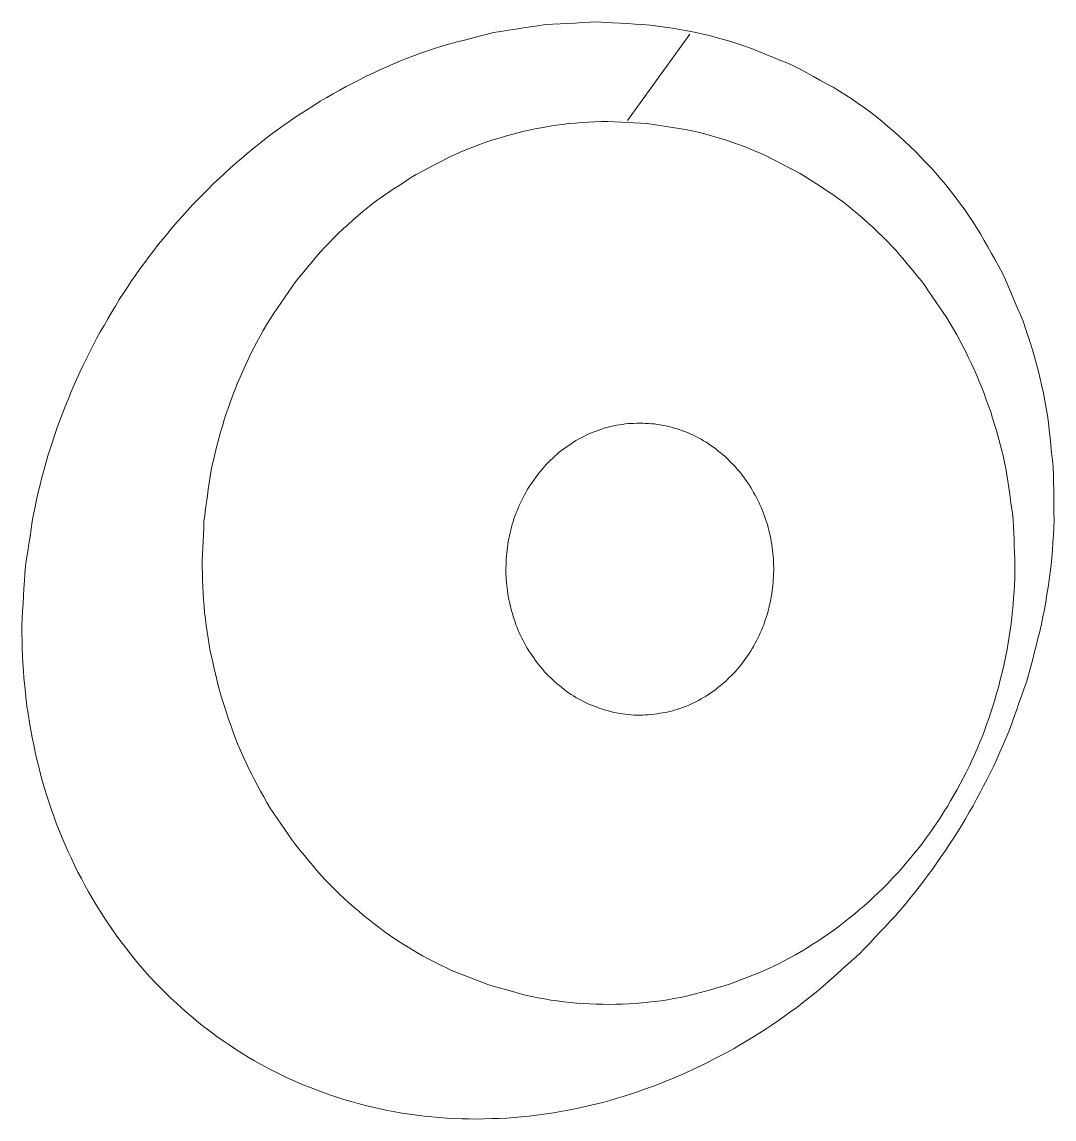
# Model space of a CAD drawing. Extents: x -5208 to -4788, y -2139 to -1842.
# Drawn here: x -4973.616 to -4970.04, y -2082.97 to -2079.17 of the extents above; entities that cross this region are included whole.
import ezdxf

# ---------------------------------------------------------------- set-up
doc = ezdxf.new("R2010")
doc.units = 0
doc.header["$LTSCALE"] = 7
doc.layers.add('Trimetric', color=7, linetype='CONTINUOUS')

msp = doc.modelspace()

# ---------------------------------------------------------------- linework, layer by layer
at = {"layer": 'Trimetric', "color": 0, "linetype": 'Continuous', "lineweight": 18}
for points in [[(-4971.8024, -2079.1788), (-4971.7765, -2079.1775), (-4971.7506, -2079.1762), (-4971.7247, -2079.1749), (-4971.6987, -2079.1736), (-4971.6728, -2079.1723), (-4971.6469, -2079.171), (-4971.6209, -2079.1699), (-4971.595, -2079.1713), (-4971.5691, -2079.1728), (-4971.5432, -2079.1742), (-4971.5173, -2079.1757), (-4971.4913, -2079.1771), (-4971.4654, -2079.1786), (-4971.4395, -2079.1805), (-4971.4138, -2079.1841), (-4971.3881, -2079.1876), (-4971.3624, -2079.1912), (-4971.3369, -2079.1959), (-4971.3114, -2079.2008), (-4971.2859, -2079.2058), (-4971.2605, -2079.2112), (-4971.2352, -2079.2172), (-4971.2101, -2079.2237), (-4971.185, -2079.2304), (-4971.1602, -2079.2378), (-4971.1353, -2079.2454), (-4971.1107, -2079.2535), (-4971.0864, -2079.2627), (-4971.0624, -2079.2725), (-4971.0383, -2079.2823), (-4971.0143, -2079.2921), (-4970.9902, -2079.3019), (-4970.9662, -2079.3117), (-4970.9422, -2079.3215), (-4970.9193, -2079.3339), (-4970.8966, -2079.3463), (-4970.8738, -2079.3588), (-4970.851, -2079.3712), (-4970.8282, -2079.3837), (-4970.8054, -2079.3961), (-4970.7829, -2079.4091), (-4970.7611, -2079.4231), (-4970.7395, -2079.4376), (-4970.7181, -2079.4522), (-4970.6971, -2079.4674), (-4970.6762, -2079.4829), (-4970.6556, -2079.4987), (-4970.6355, -2079.5151), (-4970.6156, -2079.5318), (-4970.5957, -2079.5485), (-4970.5762, -2079.5656), (-4970.5573, -2079.5834), (-4970.5384, -2079.6012), (-4970.5195, -2079.619), (-4970.5016, -2079.6378), (-4970.4837, -2079.6566), (-4970.4659, -2079.6754), (-4970.4487, -2079.695), (-4970.4319, -2079.7147), (-4970.4151, -2079.7345), (-4970.3987, -2079.7546), (-4970.3827, -2079.7751), (-4970.3671, -2079.7959), (-4970.3518, -2079.8168), (-4970.337, -2079.8381), (-4970.3224, -2079.8596), (-4970.3082, -2079.8813), (-4970.295, -2079.9037), (-4970.2823, -2079.9263), (-4970.2695, -2079.9489), (-4970.2568, -2079.9715), (-4970.2441, -2079.9942), (-4970.2313, -2080.0168), (-4970.2186, -2080.0394), (-4970.2083, -2080.0633), (-4970.1981, -2080.0871), (-4970.1878, -2080.111), (-4970.1775, -2080.1348), (-4970.1673, -2080.1587), (-4970.157, -2080.1825), (-4970.1473, -2080.2066), (-4970.1389, -2080.2311), (-4970.1305, -2080.2557), (-4970.1221, -2080.2803), (-4970.1149, -2080.3052), (-4970.1078, -2080.3302), (-4970.1006, -2080.3551), (-4970.094, -2080.3802), (-4970.0878, -2080.4054), (-4970.0821, -2080.4308), (-4970.0766, -2080.4561), (-4970.0717, -2080.4816), (-4970.0669, -2080.5071), (-4970.0626, -2080.5327), (-4970.0593, -2080.5585), (-4970.0566, -2080.5843), (-4970.0538, -2080.6101), (-4970.051, -2080.6359), (-4970.0483, -2080.6617), (-4970.0455, -2080.6876), (-4970.0427, -2080.7134), (-4970.0418, -2080.7393), (-4970.0415, -2080.7653), (-4970.0411, -2080.7912), (-4970.0408, -2080.8172), (-4970.0405, -2080.8431), (-4970.0402, -2080.8691), (-4970.0398, -2080.8951), (-4970.0407, -2080.921), (-4970.0419, -2080.9469), (-4970.0436, -2080.9728), (-4970.0455, -2080.9987), (-4970.0478, -2081.0246), (-4970.0504, -2081.0504), (-4970.0534, -2081.0762), (-4970.0569, -2081.1019), (-4970.0607, -2081.1276), (-4970.0644, -2081.1533), (-4970.0684, -2081.179), (-4970.0733, -2081.2045), (-4970.0782, -2081.2299), (-4970.0831, -2081.2554), (-4970.089, -2081.2807), (-4970.0955, -2081.3058), (-4970.1021, -2081.331), (-4970.1086, -2081.3561), (-4970.1151, -2081.3812), (-4970.1217, -2081.4063), (-4970.1282, -2081.4315), (-4970.1358, -2081.4563), (-4970.1445, -2081.4807), (-4970.1531, -2081.5052), (-4970.1618, -2081.5297), (-4970.1704, -2081.5542), (-4970.1791, -2081.5787), (-4970.1877, -2081.6031), (-4970.1967, -2081.6275), (-4970.2067, -2081.6515), (-4970.2168, -2081.6754), (-4970.2272, -2081.6991), (-4970.238, -2081.7228), (-4970.2489, -2081.7463), (-4970.2602, -2081.7697), (-4970.2716, -2081.793), (-4970.2838, -2081.8159), (-4970.2959, -2081.8389), (-4970.3081, -2081.8618), (-4970.3206, -2081.8846), (-4970.3336, -2081.907), (-4970.3467, -2081.9294), (-4970.3598, -2081.9519), (-4970.3736, -2081.9739), (-4970.3876, -2081.9957), (-4970.4016, -2082.0176), (-4970.4157, -2082.0394), (-4970.4306, -2082.0607), (-4970.4455, -2082.0819), (-4970.4603, -2082.1032), (-4970.4756, -2082.1242), (-4970.4911, -2082.145), (-4970.507, -2082.1656), (-4970.5229, -2082.186), (-4970.5393, -2082.2062), (-4970.5557, -2082.2263), (-4970.5725, -2082.2461), (-4970.5895, -2082.2658), (-4970.6073, -2082.2846), (-4970.6252, -2082.3034), (-4970.643, -2082.3223), (-4970.6609, -2082.3411), (-4970.6787, -2082.36), (-4970.6966, -2082.3788), (-4970.7145, -2082.3977), (-4970.7335, -2082.4153), (-4970.7529, -2082.4325), (-4970.7724, -2082.4498), (-4970.7918, -2082.467), (-4970.8112, -2082.4843), (-4970.8306, -2082.5015), (-4970.85, -2082.5188), (-4970.87, -2082.5353), (-4970.8905, -2082.5512), (-4970.9109, -2082.5672), (-4970.9314, -2082.5831), (-4970.9525, -2082.5982), (-4970.9737, -2082.6132), (-4970.9949, -2082.6283), (-4971.0162, -2082.6431), (-4971.0379, -2082.6574), (-4971.0597, -2082.6714), (-4971.0817, -2082.6852), (-4971.1039, -2082.6987), (-4971.1262, -2082.712), (-4971.1487, -2082.7249), (-4971.1713, -2082.7376), (-4971.1944, -2082.7496), (-4971.2174, -2082.7616), (-4971.2404, -2082.7736), (-4971.2637, -2082.7851), (-4971.2873, -2082.796), (-4971.3108, -2082.8069), (-4971.3344, -2082.8178), (-4971.3584, -2082.8277), (-4971.3824, -2082.8374), (-4971.4065, -2082.8472), (-4971.4307, -2082.8565), (-4971.4552, -2082.8651), (-4971.4797, -2082.8737), (-4971.5042, -2082.8823), (-4971.529, -2082.8902), (-4971.5538, -2082.8978), (-4971.5788, -2082.9049), (-4971.6038, -2082.9118), (-4971.6289, -2082.9182), (-4971.6542, -2082.9243), (-4971.6795, -2082.93), (-4971.705, -2082.935), (-4971.7305, -2082.9398), (-4971.756, -2082.9446), (-4971.7816, -2082.949), (-4971.8073, -2082.9525), (-4971.833, -2082.956), (-4971.8588, -2082.9595), (-4971.8846, -2082.9618), (-4971.9105, -2082.9639), (-4971.9364, -2082.9661), (-4971.9623, -2082.9675), (-4971.9882, -2082.9683), (-4972.0142, -2082.9691), (-4972.0401, -2082.9697), (-4972.0661, -2082.9691), (-4972.092, -2082.9685), (-4972.118, -2082.9678), (-4972.1439, -2082.9662), (-4972.1698, -2082.9642), (-4972.1957, -2082.9621), (-4972.2215, -2082.9597), (-4972.2473, -2082.9566), (-4972.273, -2082.953), (-4972.2987, -2082.9492), (-4972.3242, -2082.9447), (-4972.3497, -2082.9399), (-4972.3752, -2082.9346), (-4972.4004, -2082.9287), (-4972.4256, -2082.9224), (-4972.4508, -2082.916), (-4972.4758, -2082.9093), (-4972.5006, -2082.9015), (-4972.5254, -2082.8938), (-4972.5502, -2082.886), (-4972.5745, -2082.8769), (-4972.5988, -2082.8678), (-4972.6231, -2082.8586), (-4972.647, -2082.8485), (-4972.6707, -2082.838), (-4972.6945, -2082.8276), (-4972.718, -2082.8166), (-4972.7413, -2082.8051), (-4972.7643, -2082.7931), (-4972.7872, -2082.7809), (-4972.8098, -2082.768), (-4972.8322, -2082.7549), (-4972.8544, -2082.7415), (-4972.8761, -2082.7272), (-4972.8977, -2082.7128), (-4972.9193, -2082.6984), (-4972.9404, -2082.6834), (-4972.9612, -2082.6678), (-4972.982, -2082.6522), (-4973.0025, -2082.6363), (-4973.0223, -2082.6195), (-4973.0422, -2082.6028), (-4973.062, -2082.5861), (-4973.0809, -2082.5683), (-4973.0998, -2082.5505), (-4973.1187, -2082.5327), (-4973.137, -2082.5143), (-4973.1551, -2082.4956), (-4973.1727, -2082.4766), (-4973.1901, -2082.4573), (-4973.2072, -2082.4377), (-4973.2238, -2082.4178), (-4973.2403, -2082.3977), (-4973.256, -2082.3771), (-4973.2717, -2082.3564), (-4973.2874, -2082.3358), (-4973.3022, -2082.3144), (-4973.3168, -2082.2929), (-4973.3314, -2082.2715), (-4973.3454, -2082.2496), (-4973.3589, -2082.2274), (-4973.3723, -2082.2052), (-4973.3855, -2082.1829), (-4973.3978, -2082.16), (-4973.41, -2082.1371), (-4973.4223, -2082.1142), (-4973.4336, -2082.0908), (-4973.4447, -2082.0673), (-4973.4557, -2082.0439), (-4973.4662, -2082.0201), (-4973.4761, -2081.9961), (-4973.486, -2081.9721), (-4973.4957, -2081.9481), (-4973.5047, -2081.9237), (-4973.5134, -2081.8992), (-4973.5217, -2081.8746), (-4973.5297, -2081.8499), (-4973.5374, -2081.8251), (-4973.5445, -2081.8002), (-4973.5514, -2081.7751), (-4973.5576, -2081.7499), (-4973.5638, -2081.7247), (-4973.57, -2081.6995), (-4973.5752, -2081.6741), (-4973.5802, -2081.6486), (-4973.5852, -2081.6231), (-4973.5897, -2081.5976), (-4973.5935, -2081.5719), (-4973.5973, -2081.5462), (-4973.601, -2081.5205), (-4973.6037, -2081.4947), (-4973.6063, -2081.4689), (-4973.6089, -2081.443), (-4973.611, -2081.4172), (-4973.6127, -2081.3912), (-4973.614, -2081.3653), (-4973.6151, -2081.3394), (-4973.6156, -2081.3134), (-4973.616, -2081.2875), (-4973.6159, -2081.2615), (-4973.6152, -2081.2356), (-4973.6136, -2081.2096), (-4973.612, -2081.1837), (-4973.6105, -2081.1578), (-4973.6089, -2081.1319), (-4973.6073, -2081.106), (-4973.6057, -2081.0801), (-4973.6034, -2081.0542), (-4973.5996, -2081.0286), (-4973.5957, -2081.0029), (-4973.5918, -2080.9772), (-4973.588, -2080.9516), (-4973.5841, -2080.9259), (-4973.5802, -2080.9002), (-4973.576, -2080.8746), (-4973.5705, -2080.8492), (-4973.565, -2080.8239), (-4973.5594, -2080.7985), (-4973.5532, -2080.7733), (-4973.5466, -2080.7482), (-4973.54, -2080.7231), (-4973.5333, -2080.698), (-4973.5259, -2080.6731), (-4973.5183, -2080.6483), (-4973.5103, -2080.6236), (-4973.5022, -2080.5989), (-4973.4936, -2080.5744), (-4973.4848, -2080.55), (-4973.4758, -2080.5257), (-4973.4662, -2080.5015), (-4973.4563, -2080.4775), (-4973.4465, -2080.4535), (-4973.4366, -2080.4295), (-4973.4257, -2080.4059), (-4973.4149, -2080.3823), (-4973.404, -2080.3588), (-4973.3927, -2080.3354), (-4973.3808, -2080.3123), (-4973.369, -2080.2892), (-4973.3571, -2080.2661), (-4973.3445, -2080.2434), (-4973.3316, -2080.2209), (-4973.3188, -2080.1983), (-4973.3059, -2080.1758), (-4973.2923, -2080.1537), (-4973.2786, -2080.1316), (-4973.2645, -2080.1098), (-4973.2503, -2080.0881), (-4973.2358, -2080.0666), (-4973.221, -2080.0452), (-4973.206, -2080.024), (-4973.1905, -2080.0032), (-4973.1748, -2079.9825), (-4973.1592, -2079.9618), (-4973.1434, -2079.9412), (-4973.1269, -2079.9211), (-4973.1103, -2079.9011), (-4973.0938, -2079.8811), (-4973.0769, -2079.8615), (-4973.0595, -2079.8422), (-4973.0421, -2079.8229), (-4973.0247, -2079.8037), (-4973.0066, -2079.785), (-4972.9884, -2079.7665), (-4972.9701, -2079.7481), (-4972.9517, -2079.7297), (-4972.9327, -2079.7121), (-4972.9137, -2079.6944), (-4972.8947, -2079.6767), (-4972.8752, -2079.6595), (-4972.8554, -2079.6427), (-4972.8357, -2079.6259), (-4972.8159, -2079.6091), (-4972.7956, -2079.5929), (-4972.7752, -2079.5768), (-4972.7545, -2079.5612), (-4972.7337, -2079.5456), (-4972.7126, -2079.5305), (-4972.6914, -2079.5155), (-4972.67, -2079.5008), (-4972.6483, -2079.4866), (-4972.6264, -2079.4726), (-4972.6045, -2079.4587), (-4972.5826, -2079.4447), (-4972.5601, -2079.4318), (-4972.5376, -2079.4189), (-4972.515, -2079.406), (-4972.4923, -2079.3935), (-4972.4692, -2079.3817), (-4972.4461, -2079.3698), (-4972.423, -2079.3579), (-4972.3994, -2079.347), (-4972.3758, -2079.3363), (-4972.3522, -2079.3255), (-4972.3284, -2079.315), (-4972.3044, -2079.3051), (-4972.2803, -2079.2955), (-4972.2561, -2079.2862), (-4972.2317, -2079.2773), (-4972.2073, -2079.2686), (-4972.1826, -2079.2604), (-4972.1579, -2079.2524), (-4972.1328, -2079.2459), (-4972.1077, -2079.2393), (-4972.0825, -2079.2328), (-4972.0574, -2079.2262), (-4972.0323, -2079.2197), (-4972.0072, -2079.2131), (-4971.982, -2079.2066), (-4971.9564, -2079.2026), (-4971.9307, -2079.1987), (-4971.9051, -2079.1947), (-4971.8794, -2079.1907), (-4971.8538, -2079.1868), (-4971.8281, -2079.1828)], [(-4971.5855, -2079.5145), (-4971.563, -2079.5156), (-4971.5406, -2079.5168), (-4971.5181, -2079.5179), (-4971.4956, -2079.519), (-4971.4731, -2079.5202), (-4971.4506, -2079.5213), (-4971.4283, -2079.5245), (-4971.4061, -2079.528), (-4971.3839, -2079.5315), (-4971.3616, -2079.5351), (-4971.3394, -2079.5386), (-4971.3172, -2079.5421), (-4971.2952, -2079.5469), (-4971.2733, -2079.5522), (-4971.2514, -2079.5574), (-4971.2297, -2079.5634), (-4971.2081, -2079.5698), (-4971.1865, -2079.5762), (-4971.1651, -2079.5831), (-4971.1438, -2079.5904), (-4971.1227, -2079.5982), (-4971.1017, -2079.6062), (-4971.0808, -2079.6146), (-4971.0601, -2079.6235), (-4971.0396, -2079.6328), (-4971.0195, -2079.643), (-4970.9995, -2079.6533), (-4970.9794, -2079.6635), (-4970.9594, -2079.6737), (-4970.9393, -2079.684), (-4970.9194, -2079.6944), (-4970.9005, -2079.7066), (-4970.8816, -2079.7189), (-4970.8627, -2079.7311), (-4970.8438, -2079.7434), (-4970.8249, -2079.7556), (-4970.806, -2079.7678), (-4970.7878, -2079.7811), (-4970.7698, -2079.7946), (-4970.752, -2079.8084), (-4970.7345, -2079.8226), (-4970.7171, -2079.8369), (-4970.7001, -2079.8516), (-4970.6834, -2079.8667), (-4970.6669, -2079.882), (-4970.6504, -2079.8974), (-4970.6342, -2079.913), (-4970.6185, -2079.9291), (-4970.6028, -2079.9453), (-4970.5873, -2079.9615), (-4970.5728, -2079.9788), (-4970.5583, -2079.996), (-4970.5439, -2080.0133), (-4970.5294, -2080.0305), (-4970.515, -2080.0478), (-4970.5005, -2080.0651), (-4970.4872, -2080.0832), (-4970.4745, -2080.1018), (-4970.4618, -2080.1203), (-4970.449, -2080.1389), (-4970.4363, -2080.1575), (-4970.4236, -2080.1761), (-4970.411, -2080.1948), (-4970.3994, -2080.2141), (-4970.3881, -2080.2335), (-4970.377, -2080.2531), (-4970.3663, -2080.2729), (-4970.3557, -2080.2928), (-4970.3455, -2080.3128), (-4970.3358, -2080.3331), (-4970.3263, -2080.3535), (-4970.3168, -2080.374), (-4970.3076, -2080.3945), (-4970.2991, -2080.4154), (-4970.2906, -2080.4362), (-4970.2821, -2080.4571), (-4970.2746, -2080.4783), (-4970.267, -2080.4995), (-4970.2595, -2080.5207), (-4970.2527, -2080.5421), (-4970.2461, -2080.5637), (-4970.2395, -2080.5852), (-4970.2333, -2080.6068), (-4970.2274, -2080.6286), (-4970.222, -2080.6504), (-4970.2167, -2080.6723), (-4970.2119, -2080.6943), (-4970.2073, -2080.7163), (-4970.203, -2080.7384), (-4970.1997, -2080.7607), (-4970.1966, -2080.783), (-4970.1936, -2080.8053), (-4970.1905, -2080.8276), (-4970.1874, -2080.8499), (-4970.1844, -2080.8722), (-4970.1816, -2080.8946), (-4970.1806, -2080.9171), (-4970.1796, -2080.9395), (-4970.1785, -2080.962), (-4970.1775, -2080.9845), (-4970.1765, -2081.007), (-4970.1755, -2081.0295), (-4970.1752, -2081.052), (-4970.1757, -2081.0745), (-4970.1762, -2081.097), (-4970.1769, -2081.1195), (-4970.1784, -2081.142), (-4970.1799, -2081.1645), (-4970.1814, -2081.1869), (-4970.1835, -2081.2093), (-4970.1859, -2081.2317), (-4970.1887, -2081.2541), (-4970.1917, -2081.2764), (-4970.195, -2081.2986), (-4970.1987, -2081.3208), (-4970.2026, -2081.343), (-4970.2071, -2081.3651), (-4970.2117, -2081.3871), (-4970.2162, -2081.4092), (-4970.2216, -2081.431), (-4970.2272, -2081.4528), (-4970.2327, -2081.4747), (-4970.2388, -2081.4963), (-4970.2453, -2081.5179), (-4970.2519, -2081.5394), (-4970.2586, -2081.5609), (-4970.2661, -2081.5821), (-4970.2736, -2081.6033), (-4970.2811, -2081.6246), (-4970.2893, -2081.6455), (-4970.2977, -2081.6664), (-4970.3064, -2081.6872), (-4970.3154, -2081.7078), (-4970.3246, -2081.7284), (-4970.3343, -2081.7487), (-4970.3442, -2081.7689), (-4970.3546, -2081.7889), (-4970.3651, -2081.8088), (-4970.3755, -2081.8288), (-4970.3868, -2081.8482), (-4970.3982, -2081.8677), (-4970.4095, -2081.8871), (-4970.4216, -2081.9061), (-4970.4338, -2081.925), (-4970.4461, -2081.9439), (-4970.4588, -2081.9625), (-4970.4719, -2081.9808), (-4970.4851, -2081.9991), (-4970.4985, -2082.0171), (-4970.5124, -2082.0348), (-4970.5264, -2082.0524), (-4970.5405, -2082.07), (-4970.5553, -2082.087), (-4970.5701, -2082.1039), (-4970.5849, -2082.1209), (-4970.6005, -2082.1371), (-4970.6161, -2082.1533), (-4970.6317, -2082.1696), (-4970.6479, -2082.1852), (-4970.6643, -2082.2006), (-4970.6807, -2082.216), (-4970.6975, -2082.231), (-4970.7147, -2082.2456), (-4970.7318, -2082.2602), (-4970.7492, -2082.2745), (-4970.7671, -2082.2882), (-4970.7849, -2082.3019), (-4970.8029, -2082.3154), (-4970.8214, -2082.3282), (-4970.84, -2082.341), (-4970.8585, -2082.3538), (-4970.8777, -2082.3656), (-4970.8968, -2082.3775), (-4970.916, -2082.3893), (-4970.9355, -2082.4005), (-4970.9552, -2082.4114), (-4970.9751, -2082.422), (-4970.9951, -2082.4322), (-4971.0153, -2082.4422), (-4971.0357, -2082.4517), (-4971.0565, -2082.4604), (-4971.0774, -2082.4686), (-4971.0984, -2082.4768), (-4971.1194, -2082.485), (-4971.1403, -2082.4932), (-4971.1613, -2082.5014), (-4971.1826, -2082.5086), (-4971.2043, -2082.5145), (-4971.226, -2082.5205), (-4971.2477, -2082.5265), (-4971.2695, -2082.5324), (-4971.2912, -2082.5384), (-4971.313, -2082.5439), (-4971.335, -2082.5484), (-4971.3572, -2082.5525), (-4971.3794, -2082.5563), (-4971.4016, -2082.5597), (-4971.4239, -2082.5627), (-4971.4463, -2082.5653), (-4971.4687, -2082.5672), (-4971.4912, -2082.569), (-4971.5136, -2082.5708), (-4971.5361, -2082.5715), (-4971.5586, -2082.5721), (-4971.5811, -2082.5728), (-4971.6036, -2082.5723), (-4971.6261, -2082.5717), (-4971.6486, -2082.5712), (-4971.6711, -2082.5696), (-4971.6935, -2082.5678), (-4971.716, -2082.5661), (-4971.7383, -2082.5634), (-4971.7607, -2082.5604), (-4971.783, -2082.5574), (-4971.8052, -2082.5537), (-4971.8273, -2082.5495), (-4971.8494, -2082.5454), (-4971.8713, -2082.5402), (-4971.893, -2082.5343), (-4971.9148, -2082.5284), (-4971.9365, -2082.5225), (-4971.9582, -2082.5167), (-4971.98, -2082.5108), (-4972.0014, -2082.5039), (-4972.0224, -2082.4957), (-4972.0434, -2082.4876), (-4972.0644, -2082.4795), (-4972.0853, -2082.4714), (-4972.1063, -2082.4632), (-4972.1272, -2082.4547), (-4972.1476, -2082.4453), (-4972.1679, -2082.4354), (-4972.188, -2082.4254), (-4972.2079, -2082.4149), (-4972.2277, -2082.404), (-4972.2473, -2082.393), (-4972.2665, -2082.3812), (-4972.2857, -2082.3695), (-4972.3048, -2082.3577), (-4972.3235, -2082.3451), (-4972.3421, -2082.3323), (-4972.3606, -2082.3196), (-4972.3787, -2082.3062), (-4972.3966, -2082.2925), (-4972.4145, -2082.2789), (-4972.432, -2082.2647), (-4972.4492, -2082.2502), (-4972.4664, -2082.2356), (-4972.4833, -2082.2208), (-4972.4999, -2082.2056), (-4972.5163, -2082.1901), (-4972.5324, -2082.1745), (-4972.5483, -2082.1585), (-4972.5639, -2082.1423), (-4972.5793, -2082.1259), (-4972.5938, -2082.1086), (-4972.6082, -2082.0913), (-4972.6227, -2082.0741), (-4972.6371, -2082.0568), (-4972.6515, -2082.0395), (-4972.666, -2082.0222), (-4972.6794, -2082.0042), (-4972.6921, -2081.9856), (-4972.7048, -2081.967), (-4972.7176, -2081.9485), (-4972.7303, -2081.9299), (-4972.743, -2081.9113), (-4972.7555, -2081.8926), (-4972.7669, -2081.8732), (-4972.7782, -2081.8537), (-4972.7896, -2081.8343), (-4972.8001, -2081.8144), (-4972.8105, -2081.7944), (-4972.821, -2081.7745), (-4972.831, -2081.7543), (-4972.8407, -2081.734), (-4972.8499, -2081.7135), (-4972.859, -2081.6929), (-4972.8678, -2081.6721), (-4972.8762, -2081.6513), (-4972.8845, -2081.6303), (-4972.8916, -2081.609), (-4972.8986, -2081.5876), (-4972.9057, -2081.5662), (-4972.9127, -2081.5448), (-4972.9198, -2081.5234), (-4972.9268, -2081.502), (-4972.9331, -2081.4804), (-4972.9381, -2081.4585), (-4972.9432, -2081.4366), (-4972.9483, -2081.4146), (-4972.9533, -2081.3927), (-4972.9584, -2081.3708), (-4972.9634, -2081.3488), (-4972.9675, -2081.3267), (-4972.9713, -2081.3045), (-4972.9746, -2081.2822), (-4972.9777, -2081.2599), (-4972.9805, -2081.2376), (-4972.9829, -2081.2152), (-4972.9851, -2081.1928), (-4972.9866, -2081.1703), (-4972.9881, -2081.1479), (-4972.9897, -2081.1254), (-4972.9904, -2081.1029), (-4972.9909, -2081.0804), (-4972.9914, -2081.0579), (-4972.9913, -2081.0354), (-4972.9903, -2081.0129), (-4972.9892, -2080.9904), (-4972.9882, -2080.9679), (-4972.9872, -2080.9454), (-4972.9862, -2080.9229), (-4972.9852, -2080.9004), (-4972.9825, -2080.8781), (-4972.9795, -2080.8558), (-4972.9765, -2080.8335), (-4972.9734, -2080.8112), (-4972.9704, -2080.7889), (-4972.9673, -2080.7666), (-4972.9641, -2080.7443), (-4972.9598, -2080.7222), (-4972.9553, -2080.7001), (-4972.9505, -2080.6781), (-4972.9453, -2080.6562), (-4972.9399, -2080.6344), (-4972.9341, -2080.6126), (-4972.9279, -2080.591), (-4972.9214, -2080.5694), (-4972.9148, -2080.5479), (-4972.9081, -2080.5264), (-4972.9006, -2080.5052), (-4972.8931, -2080.484), (-4972.8855, -2080.4627), (-4972.8771, -2080.4419), (-4972.8686, -2080.421), (-4972.8601, -2080.4002), (-4972.851, -2080.3796), (-4972.8416, -2080.3591), (-4972.8321, -2080.3387), (-4972.8224, -2080.3184), (-4972.8123, -2080.2983), (-4972.8018, -2080.2784), (-4972.7911, -2080.2586), (-4972.78, -2080.239), (-4972.7687, -2080.2195), (-4972.7572, -2080.2002), (-4972.7447, -2080.1814), (-4972.7321, -2080.1628), (-4972.7194, -2080.1442), (-4972.7067, -2080.1256), (-4972.694, -2080.107), (-4972.6813, -2080.0884), (-4972.6681, -2080.0702), (-4972.6537, -2080.0529), (-4972.6393, -2080.0356), (-4972.6249, -2080.0183), (-4972.6105, -2080.001), (-4972.5961, -2079.9837), (-4972.5817, -2079.9664), (-4972.5662, -2079.95), (-4972.5506, -2079.9338), (-4972.5349, -2079.9176), (-4972.5188, -2079.902), (-4972.5024, -2079.8866), (-4972.4859, -2079.8712), (-4972.4693, -2079.8561), (-4972.4523, -2079.8413), (-4972.435, -2079.8269), (-4972.4175, -2079.8126), (-4972.3998, -2079.7987), (-4972.3819, -2079.7851), (-4972.3637, -2079.7718), (-4972.3449, -2079.7595), (-4972.326, -2079.7472), (-4972.3072, -2079.7349), (-4972.2883, -2079.7226), (-4972.2695, -2079.7102), (-4972.2506, -2079.6979), (-4972.2308, -2079.6874), (-4972.2108, -2079.6771), (-4972.1908, -2079.6667), (-4972.1707, -2079.6564), (-4972.1507, -2079.6461), (-4972.1307, -2079.6357), (-4972.1103, -2079.6263), (-4972.0897, -2079.6173), (-4972.0688, -2079.6089), (-4972.0478, -2079.6007), (-4972.0267, -2079.5928), (-4972.0055, -2079.5854), (-4971.9841, -2079.5784), (-4971.9625, -2079.5719), (-4971.941, -2079.5653), (-4971.9193, -2079.5592), (-4971.8975, -2079.5538), (-4971.8756, -2079.5484), (-4971.8537, -2079.5434), (-4971.8316, -2079.5392), (-4971.8095, -2079.5349), (-4971.7873, -2079.531), (-4971.765, -2079.5279), (-4971.7427, -2079.5249), (-4971.7204, -2079.522), (-4971.6979, -2079.5201), (-4971.6755, -2079.5183), (-4971.653, -2079.5165), (-4971.6305, -2079.5158), (-4971.608, -2079.5151)], [(-4971.4752, -2080.559), (-4971.4852, -2080.5596), (-4971.4953, -2080.5601), (-4971.5054, -2080.5606), (-4971.5155, -2080.5612), (-4971.5255, -2080.5622), (-4971.5355, -2080.5638), (-4971.5454, -2080.5654), (-4971.5554, -2080.567), (-4971.5654, -2080.5687), (-4971.5752, -2080.571), (-4971.585, -2080.5734), (-4971.5947, -2080.5762), (-4971.6043, -2080.5791), (-4971.6139, -2080.5822), (-4971.6234, -2080.5856), (-4971.6329, -2080.5891), (-4971.6422, -2080.593), (-4971.6515, -2080.5969), (-4971.6606, -2080.6014), (-4971.6695, -2080.606), (-4971.6785, -2080.6106), (-4971.6875, -2080.6153), (-4971.6963, -2080.6201), (-4971.7048, -2080.6256), (-4971.7132, -2080.6312), (-4971.7216, -2080.6367), (-4971.7301, -2080.6422), (-4971.7383, -2080.6481), (-4971.7463, -2080.6543), (-4971.7542, -2080.6605), (-4971.7619, -2080.6671), (-4971.7696, -2080.6736), (-4971.7769, -2080.6805), (-4971.7843, -2080.6874), (-4971.7914, -2080.6945), (-4971.7984, -2080.7018), (-4971.8053, -2080.7092), (-4971.8117, -2080.717), (-4971.8182, -2080.7247), (-4971.8246, -2080.7325), (-4971.8311, -2080.7403), (-4971.8371, -2080.7483), (-4971.8428, -2080.7567), (-4971.8485, -2080.765), (-4971.8541, -2080.7734), (-4971.8598, -2080.7817), (-4971.8651, -2080.7903), (-4971.8702, -2080.7991), (-4971.8751, -2080.8079), (-4971.8798, -2080.8168), (-4971.8843, -2080.8258), (-4971.8886, -2080.835), (-4971.8928, -2080.8441), (-4971.8968, -2080.8534), (-4971.9006, -2080.8627), (-4971.9044, -2080.8721), (-4971.9078, -2080.8816), (-4971.9111, -2080.8911), (-4971.9142, -2080.9007), (-4971.9171, -2080.9104), (-4971.9199, -2080.9201), (-4971.9224, -2080.9299), (-4971.9249, -2080.9397), (-4971.927, -2080.9495), (-4971.929, -2080.9594), (-4971.9309, -2080.9693), (-4971.9322, -2080.9793), (-4971.9336, -2080.9893), (-4971.9349, -2080.9993), (-4971.9363, -2081.0093), (-4971.9373, -2081.0194), (-4971.9377, -2081.0295), (-4971.9382, -2081.0395), (-4971.9386, -2081.0496), (-4971.9391, -2081.0597), (-4971.9392, -2081.0698), (-4971.939, -2081.0799), (-4971.9387, -2081.09), (-4971.938, -2081.1), (-4971.9373, -2081.1101), (-4971.9364, -2081.1202), (-4971.9352, -2081.1302), (-4971.934, -2081.1402), (-4971.9325, -2081.1502), (-4971.9309, -2081.1601), (-4971.9288, -2081.17), (-4971.9266, -2081.1799), (-4971.9243, -2081.1897), (-4971.9221, -2081.1995), (-4971.9198, -2081.2094), (-4971.9168, -2081.219), (-4971.9137, -2081.2286), (-4971.9106, -2081.2382), (-4971.9074, -2081.2478), (-4971.9043, -2081.2574), (-4971.9005, -2081.2667), (-4971.8967, -2081.2761), (-4971.8927, -2081.2853), (-4971.8885, -2081.2945), (-4971.8842, -2081.3037), (-4971.8795, -2081.3126), (-4971.8749, -2081.3216), (-4971.87, -2081.3304), (-4971.8649, -2081.3391), (-4971.8597, -2081.3477), (-4971.854, -2081.3561), (-4971.8483, -2081.3644), (-4971.8427, -2081.3728), (-4971.837, -2081.3811), (-4971.8309, -2081.3892), (-4971.8245, -2081.397), (-4971.818, -2081.4047), (-4971.8116, -2081.4125), (-4971.8052, -2081.4203), (-4971.7982, -2081.4275), (-4971.791, -2081.4346), (-4971.7838, -2081.4417), (-4971.7766, -2081.4488), (-4971.7694, -2081.4559), (-4971.7616, -2081.4622), (-4971.7537, -2081.4686), (-4971.7459, -2081.475), (-4971.7381, -2081.4813), (-4971.73, -2081.4874), (-4971.7217, -2081.4932), (-4971.7134, -2081.4989), (-4971.7048, -2081.5042), (-4971.6963, -2081.5095), (-4971.6875, -2081.5145), (-4971.6786, -2081.5194), (-4971.6697, -2081.524), (-4971.6606, -2081.5284), (-4971.6515, -2081.5327), (-4971.6421, -2081.5364), (-4971.6327, -2081.5401), (-4971.6233, -2081.5437), (-4971.6139, -2081.5474), (-4971.6043, -2081.5505), (-4971.5945, -2081.5531), (-4971.5848, -2081.5558), (-4971.5751, -2081.5585), (-4971.5653, -2081.5611), (-4971.5554, -2081.563), (-4971.5455, -2081.5649), (-4971.5355, -2081.5663), (-4971.5255, -2081.5677), (-4971.5155, -2081.5688), (-4971.5054, -2081.5696), (-4971.4954, -2081.5703), (-4971.4853, -2081.5706), (-4971.4752, -2081.5708), (-4971.4651, -2081.5703), (-4971.455, -2081.5698), (-4971.4449, -2081.5693), (-4971.4349, -2081.5687), (-4971.4248, -2081.5677), (-4971.4149, -2081.5661), (-4971.4049, -2081.5644), (-4971.3949, -2081.5628), (-4971.385, -2081.5612), (-4971.3752, -2081.5589), (-4971.3654, -2081.5565), (-4971.3557, -2081.5537), (-4971.346, -2081.5508), (-4971.3364, -2081.5477), (-4971.3269, -2081.5443), (-4971.3174, -2081.5408), (-4971.3081, -2081.5369), (-4971.2988, -2081.533), (-4971.2897, -2081.5287), (-4971.2806, -2081.5243), (-4971.2716, -2081.5196), (-4971.2628, -2081.5148), (-4971.254, -2081.5098), (-4971.2454, -2081.5046), (-4971.2368, -2081.4992), (-4971.2285, -2081.4936), (-4971.2202, -2081.4878), (-4971.2122, -2081.4816), (-4971.2044, -2081.4753), (-4971.1965, -2081.469), (-4971.1886, -2081.4626), (-4971.1808, -2081.4563), (-4971.1736, -2081.4492), (-4971.1664, -2081.4421), (-4971.1592, -2081.435), (-4971.152, -2081.4279), (-4971.145, -2081.4207), (-4971.1384, -2081.4131), (-4971.1317, -2081.4055), (-4971.1255, -2081.3976), (-4971.1192, -2081.3897), (-4971.1131, -2081.3816), (-4971.1073, -2081.3734), (-4971.1015, -2081.3652), (-4971.096, -2081.3567), (-4971.0905, -2081.3482), (-4971.0855, -2081.3394), (-4971.0806, -2081.3306), (-4971.0758, -2081.3218), (-4971.0709, -2081.3129), (-4971.066, -2081.3041), (-4971.062, -2081.2948), (-4971.058, -2081.2856), (-4971.0539, -2081.2763), (-4971.0499, -2081.2671), (-4971.046, -2081.2578), (-4971.0426, -2081.2483), (-4971.0392, -2081.2387), (-4971.0362, -2081.2291), (-4971.0333, -2081.2195), (-4971.0304, -2081.2098), (-4971.028, -2081.2), (-4971.0255, -2081.1902), (-4971.0233, -2081.1803), (-4971.0213, -2081.1705), (-4971.0195, -2081.1605), (-4971.0181, -2081.1505), (-4971.0168, -2081.1405), (-4971.0154, -2081.1305), (-4971.014, -2081.1205), (-4971.0131, -2081.1105), (-4971.0126, -2081.1004), (-4971.0122, -2081.0903), (-4971.0117, -2081.0802), (-4971.0112, -2081.0702), (-4971.0112, -2081.0601), (-4971.0114, -2081.05), (-4971.0116, -2081.0399), (-4971.0123, -2081.0298), (-4971.013, -2081.0198), (-4971.014, -2081.0097), (-4971.0151, -2080.9997), (-4971.0163, -2080.9897), (-4971.0179, -2080.9797), (-4971.0195, -2080.9697), (-4971.0214, -2080.9598), (-4971.0234, -2080.9499), (-4971.0256, -2080.9401), (-4971.028, -2080.9303), (-4971.0305, -2080.9205), (-4971.0333, -2080.9108), (-4971.0363, -2080.9012), (-4971.0394, -2080.8916), (-4971.0427, -2080.882), (-4971.0461, -2080.8725), (-4971.05, -2080.8632), (-4971.0541, -2080.854), (-4971.0581, -2080.8447), (-4971.0621, -2080.8355), (-4971.0662, -2080.8262), (-4971.071, -2080.8174), (-4971.0759, -2080.8085), (-4971.0807, -2080.7997), (-4971.0856, -2080.7908), (-4971.0907, -2080.7821), (-4971.0961, -2080.7736), (-4971.1016, -2080.7651), (-4971.1074, -2080.7569), (-4971.1133, -2080.7487), (-4971.1193, -2080.7406), (-4971.1256, -2080.7327), (-4971.1319, -2080.7248), (-4971.1385, -2080.7172), (-4971.1451, -2080.7096), (-4971.1522, -2080.7024), (-4971.1593, -2080.6953), (-4971.1665, -2080.6882), (-4971.1737, -2080.681), (-4971.1809, -2080.674), (-4971.1888, -2080.6677), (-4971.1966, -2080.6613), (-4971.2044, -2080.6549), (-4971.2123, -2080.6486), (-4971.2203, -2080.6425), (-4971.2286, -2080.6367), (-4971.2369, -2080.631), (-4971.2455, -2080.6257), (-4971.2541, -2080.6204), (-4971.2629, -2080.6154), (-4971.2717, -2080.6105), (-4971.2807, -2080.6059), (-4971.2897, -2080.6015), (-4971.2989, -2080.5972), (-4971.3081, -2080.5932), (-4971.3174, -2080.5893), (-4971.3269, -2080.5858), (-4971.3364, -2080.5824), (-4971.346, -2080.5793), (-4971.3557, -2080.5763), (-4971.3654, -2080.5736), (-4971.3752, -2080.5712), (-4971.385, -2080.5688), (-4971.3949, -2080.5672), (-4971.4049, -2080.5656), (-4971.4149, -2080.5639), (-4971.4248, -2080.5623), (-4971.4348, -2080.5613), (-4971.4449, -2080.5607), (-4971.455, -2080.5601), (-4971.4651, -2080.5596)]]:
    msp.add_lwpolyline(points, close=True, dxfattribs=at)
msp.add_lwpolyline([(-4971.5177, -2079.5114), (-4971.3019, -2079.2122)], dxfattribs=at)

doc.saveas('drawing.dxf')
